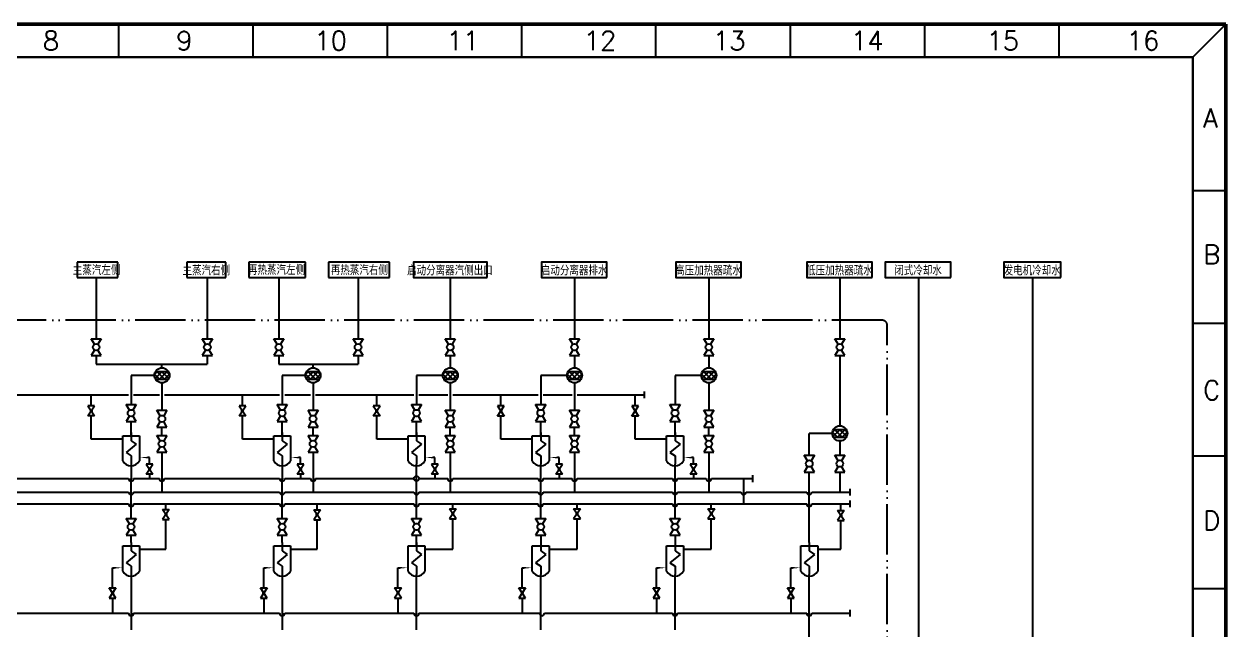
# Model space of a CAD drawing. Extents: x 2841 to 3896, y -1237 to -503.
# Drawn here: x 3323 to 3896, y -792 to -503 of the extents above; entities that cross this region are included whole.
import ezdxf
from ezdxf.enums import TextEntityAlignment as Align

# ---------------------------------------------------------------- set-up
doc = ezdxf.new("R2010")
doc.units = 0
doc.header["$LTSCALE"] = 10
doc.header["$MEASUREMENT"] = 0
doc.linetypes.add('ACAD_ISO05W100', pattern=[33, 24, -3, 0, -3, 0, -3])
doc.linetypes.add('K', pattern=[2.5, 1.25, -0.25, 0.25, -0.25, 0.25, -0.25])
doc.layers.get('0').update_dxf_attribs({"linetype": 'CONTINUOUS'})
for name, color, linetype in [('01', 7, 'CONTINUOUS'), ('07', 7, 'K'), ('11', 7, 'CONTINUOUS'), ('TEXT', 7, 'CONTINUOUS')]:
    doc.layers.add(name, color=color, linetype=linetype)
doc.styles.add('HZ', font='geditxt.shx', dxfattribs={"width": 0.7, "bigfont": 'hztxt1.shx'})
doc.styles.add('样式 2', font='txt.shx', dxfattribs={"height": 2})

# ---------------------------------------------------------------- blocks, each defined once
blk = doc.blocks.new('SLQQL')
at = {"layer": 'TEXT'}
for p, q in [((-5, 0), (5, 0)), ((-5, -15), (-5, 0)), ((0, 2), (0, -3)), ((5, 0), (5, -15)), ((3, -5), (-3, -10)), ((0, -3), (3, -5)), ((-3, -10), (0, -12)), ((0, -12), (0, -17))]:
    blk.add_line(p, q, dxfattribs=at)
blk.add_arc((0, -12.33), 5.67, 208.07249, 331.92751, dxfattribs=at)
blk = doc.blocks.new('SGYF')
for p, q in [((-1.03, 6.71), (-3, 10)), ((-3, 10), (3, 10)), ((3, 10), (1.03, 6.71)), ((-1.03, 3.29), (-3, 0)), ((-3, 0), (3, 0)), ((3, 0), (1.03, 3.29))]:
    blk.add_line(p, q)
blk.add_circle((0, 5), 2)
blk = doc.blocks.new('BGLQ')
at = {"layer": '11'}
for p, q in [((-4.45, 0.66), (-2.91, 2.2)), ((-1.44, -2.2), (-4.43, 0.79)), ((-4.08, -1.89), (0, 2.2)), ((3.93, 2.2), (-3.93, 2.2)), ((1.47, -2.2), (-2.93, 2.2)), ((-1.48, -2.2), (2.92, 2.2)), ((4.08, -1.89), (-0.01, 2.2)), ((1.44, -2.2), (4.43, 0.79)), ((4.45, 0.65), (2.91, 2.2)), ((-3.93, -2.2), (3.93, -2.2))]:
    blk.add_line(p, q, dxfattribs=at)
blk.add_circle((0, 0), 4.5, dxfattribs=at)

msp = doc.modelspace()

# ---------------------------------------------------------------- linework, layer by layer
at = {"color": 7, "linetype": 'ByBlock', "lineweight": 50}
for p, q in [((2840.73, -503.5), (3896.23, -503.5)), ((3896.23, -503.5), (3896.23, -1236.66))]:
    msp.add_line(p, q, dxfattribs=at)
at = {"color": 7, "linetype": 'ByBlock', "lineweight": -3}
for p, q in [((3368.48, -503.5), (3368.48, -519.3)), ((3432.47, -503.5), (3432.47, -519.3)), ((3496.46, -503.5), (3496.46, -519.3)), ((3560.46, -503.5), (3560.46, -519.3)), ((3624.45, -503.5), (3624.45, -519.3)), ((3688.55, -503.5), (3688.55, -519.3)), ((3752.54, -503.5), (3752.54, -519.3)), ((3816.54, -503.5), (3816.54, -519.3)), ((3880.43, -519.3), (3896.23, -503.5)), ((3896.23, -582.86), (3880.43, -582.86)), ((3896.23, -582.86), (3880.43, -582.86)), ((3896.23, -646.06), (3880.43, -646.06)), ((3896.23, -709.27), (3880.43, -709.27)), ((3896.23, -772.47), (3880.43, -772.47))]:
    msp.add_line(p, q, dxfattribs=at)
at = {"color": 7, "linetype": 'ByBlock', "lineweight": 30}
for p, q in [((2856.53, -519.3), (3880.43, -519.3)), ((3880.43, -519.3), (3880.43, -1220.86))]:
    msp.add_line(p, q, dxfattribs=at)
at = {"color": 0}
for p, q in [((3357.86, -665.39), (3410.82, -665.39)), ((3444.88, -665.39), (3482.66, -665.39)), ((3618.99, -678.42), (3618.99, -681.62)), ((3670.66, -718.37), (3670.66, -721.57)), ((3717.01, -724.76), (3717.01, -727.96)), ((3717.01, -730.42), (3717.01, -733.62)), ((3717.01, -782.48), (3717.01, -785.68))]:
    msp.add_line(p, q, dxfattribs=at)
at = {"color": 4}
for p, q in [((3286.4, -680.02), (3373.28, -680.02)), ((3355.52, -685.33), (3355.52, -680.02)), ((3375.68, -680.02), (3388, -680.02)), ((3390.4, -680.02), (3445.28, -680.02)), ((3427.52, -685.33), (3427.52, -680.02)), ((3447.68, -680.02), (3460, -680.02)), ((3462.4, -680.02), (3509.28, -680.02)), ((3491.52, -685.33), (3491.52, -680.02)), ((3511.68, -680.02), (3525.4, -680.02)), ((3527.8, -680.02), (3568.47, -680.02)), ((3550.72, -685.34), (3550.72, -680.02)), ((3570.88, -680.02), (3584.6, -680.02)), ((3587, -680.02), (3618.99, -680.02)), ((3614.72, -685.34), (3614.72, -680.02)), ((3355.52, -701.12), (3355.52, -690.13)), ((3427.52, -701.12), (3427.52, -690.13)), ((3491.52, -701.12), (3491.52, -690.13)), ((3550.72, -701.13), (3550.72, -690.14)), ((3614.72, -701.13), (3614.72, -690.14)), ((3370.48, -701.12), (3355.52, -701.12)), ((3442.48, -701.12), (3427.52, -701.12)), ((3506.48, -701.12), (3491.52, -701.12)), ((3565.68, -701.13), (3550.72, -701.13)), ((3629.68, -701.13), (3614.72, -701.13)), ((3383.28, -709.92), (3382.48, -709.92)), ((3383.28, -713), (3383.28, -709.92)), ((3455.28, -709.92), (3454.48, -709.92)), ((3455.28, -713), (3455.28, -709.92)), ((3519.28, -709.92), (3518.48, -709.92)), ((3519.28, -713), (3519.28, -709.92)), ((3578.48, -709.93), (3577.68, -709.93)), ((3578.48, -713), (3578.48, -709.93)), ((3642.48, -709.93), (3641.68, -709.93)), ((3642.48, -713), (3642.48, -709.93)), ((3286.4, -719.97), (3373.28, -719.97)), ((3375.68, -719.97), (3388, -719.97)), ((3383.28, -717.8), (3383.28, -719.97)), ((3390.4, -719.97), (3445.28, -719.97)), ((3447.68, -719.97), (3460, -719.97)), ((3455.28, -717.8), (3455.28, -719.97)), ((3462.4, -719.97), (3509.28, -719.97)), ((3511.68, -719.97), (3525.4, -719.97)), ((3519.28, -717.8), (3519.28, -719.97)), ((3527.8, -719.97), (3568.48, -719.97)), ((3570.88, -719.97), (3584.6, -719.97)), ((3578.48, -717.8), (3578.48, -719.97)), ((3587, -719.97), (3632.48, -719.97)), ((3634.88, -719.97), (3648.6, -719.97)), ((3642.48, -717.8), (3642.48, -719.97)), ((3651, -719.97), (3670.66, -719.97)), ((3666.4, -719.97), (3666.4, -732.02)), ((3271.68, -732.02), (3373.28, -732.02)), ((3375.68, -732.02), (3445.28, -732.02)), ((3391.1, -734.62), (3391.1, -732.02)), ((3447.68, -732.02), (3509.28, -732.02)), ((3463.1, -734.76), (3463.1, -732.02)), ((3511.68, -732.02), (3568.45, -732.02)), ((3527.81, -734.36), (3527.81, -732.02)), ((3570.85, -732.02), (3632.48, -732.02)), ((3586.99, -734.31), (3586.99, -732.02)), ((3634.88, -732.02), (3696.48, -732.02)), ((3650.99, -734.31), (3650.99, -732.02)), ((3698.88, -732.02), (3717.01, -732.02)), ((3712.74, -735.06), (3712.74, -732.02)), ((3391.1, -753.62), (3391.1, -739.42)), ((3463.1, -753.62), (3463.1, -739.56)), ((3527.81, -753.62), (3527.81, -739.16)), ((3586.99, -753.62), (3586.99, -739.11)), ((3650.99, -753.62), (3650.99, -739.11)), ((3712.74, -753.62), (3712.74, -739.86)), ((3378.48, -753.62), (3391.1, -753.62)), ((3450.48, -753.62), (3463.1, -753.62)), ((3514.48, -753.62), (3527.81, -753.62)), ((3573.67, -753.62), (3586.99, -753.62)), ((3637.68, -753.62), (3650.99, -753.62)), ((3701.68, -753.62), (3712.74, -753.62)), ((3365.68, -772.02), (3365.68, -762.42)), ((3365.68, -762.42), (3366.48, -762.42)), ((3437.68, -772.02), (3437.68, -762.42)), ((3437.68, -762.42), (3438.48, -762.42)), ((3501.68, -772.02), (3501.68, -762.42)), ((3501.68, -762.42), (3502.48, -762.42)), ((3560.87, -772.02), (3560.87, -762.42)), ((3560.87, -762.42), (3561.67, -762.42)), ((3624.88, -772.02), (3624.88, -762.42)), ((3624.88, -762.42), (3625.68, -762.42)), ((3688.88, -772.02), (3688.88, -762.42)), ((3688.88, -762.42), (3689.68, -762.42)), ((3365.68, -776.82), (3365.68, -784.02)), ((3437.68, -776.82), (3437.68, -784.02)), ((3501.68, -776.82), (3501.68, -784.02)), ((3560.87, -776.82), (3560.87, -784.02)), ((3624.88, -776.82), (3624.88, -784.02)), ((3688.88, -776.82), (3688.88, -784.02)), ((3271.68, -784.08), (3373.28, -784.08)), ((3375.68, -784.08), (3445.28, -784.08)), ((3447.68, -784.08), (3509.28, -784.08)), ((3511.68, -784.08), (3569.1, -784.02)), ((3571.51, -784.02), (3632.48, -784.08)), ((3634.88, -784.08), (3696.48, -784.08)), ((3698.88, -784.08), (3717.01, -784.08))]:
    msp.add_line(p, q, dxfattribs=at)
for points in [[(3359.52, -701.12, 0.8, 0, 0), (3355.52, -701.12, 0, 0, 0)], [(3431.52, -701.12, 0.8, 0, 0), (3427.52, -701.12, 0, 0, 0)], [(3495.52, -701.12, 0.8, 0, 0), (3491.52, -701.12, 0, 0, 0)], [(3554.72, -701.13, 0.8, 0, 0), (3550.72, -701.13, 0, 0, 0)], [(3618.72, -701.13, 0.8, 0, 0), (3614.72, -701.13, 0, 0, 0)], [(3382.48, -709.92, 0.8, 0, 0), (3378.48, -709.92, 0, 0, 0)], [(3454.48, -709.92, 0.8, 0, 0), (3450.48, -709.92, 0, 0, 0)], [(3518.48, -709.92, 0.8, 0, 0), (3514.48, -709.92, 0, 0, 0)], [(3577.68, -709.93, 0.8, 0, 0), (3573.68, -709.93, 0, 0, 0)], [(3641.68, -709.93, 0.8, 0, 0), (3637.68, -709.93, 0, 0, 0)], [(3387.1, -753.62, 0.8, 0, 0), (3391.1, -753.62, 0, 0, 0)], [(3459.1, -753.62, 0.8, 0, 0), (3463.1, -753.62, 0, 0, 0)], [(3523.81, -753.62, 0.8, 0, 0), (3527.81, -753.62, 0, 0, 0)], [(3582.99, -753.62, 0.8, 0, 0), (3586.99, -753.62, 0, 0, 0)], [(3646.99, -753.62, 0.8, 0, 0), (3650.99, -753.62, 0, 0, 0)], [(3708.74, -753.62, 0.8, 0, 0), (3712.74, -753.62, 0, 0, 0)], [(3366.48, -762.42, 0.8, 0, 0), (3370.48, -762.42, 0, 0, 0)], [(3438.48, -762.42, 0.8, 0, 0), (3442.48, -762.42, 0, 0, 0)], [(3502.48, -762.42, 0.8, 0, 0), (3506.48, -762.42, 0, 0, 0)], [(3561.67, -762.42, 0.8, 0, 0), (3565.67, -762.42, 0, 0, 0)], [(3625.68, -762.42, 0.8, 0, 0), (3629.68, -762.42, 0, 0, 0)], [(3689.68, -762.42, 0.8, 0, 0), (3693.68, -762.42, 0, 0, 0)]]:
    msp.add_lwpolyline(points, format="xyseb", dxfattribs=at)
for centre in [(3374.48, -719.97), (3389.2, -719.97), (3446.48, -719.97), (3461.2, -719.97), (3526.6, -719.97), (3569.68, -719.97), (3585.8, -719.97), (3633.68, -719.97), (3649.8, -719.97), (3374.48, -732.02), (3446.48, -732.02), (3510.48, -732.02), (3569.65, -732.02), (3697.68, -732.02), (3374.47, -784.08), (3446.47, -784.08), (3510.48, -784.08), (3570.3, -784.02), (3633.68, -784.08), (3697.68, -784.08)]:
    msp.add_arc(centre, 1.2, 180, 0, dxfattribs=at)
at = {"color": 0}
for centre in [(3569.68, -726.36), (3633.68, -732.02)]:
    msp.add_arc(centre, 1.2, 180, 0, dxfattribs=at)
at = {"layer": '01'}
for p, q in [((3526.6, -661.35), (3526.6, -667.19)), ((3585.8, -661.35), (3585.8, -667.19)), ((3649.8, -661.35), (3649.8, -667.19)), ((3389.2, -667.19), (3389.2, -665.39)), ((3461.2, -667.19), (3461.2, -665.39)), ((3446.48, -699.52), (3446.48, -692.73)), ((3389.2, -699.41), (3389.2, -695.44)), ((3461.2, -699.41), (3461.2, -695.44)), ((3526.6, -699.41), (3526.6, -695.44)), ((3585.8, -699.42), (3585.8, -695.44)), ((3649.8, -699.42), (3649.8, -695.44)), ((3374.48, -750.42), (3374.48, -746.91)), ((3446.48, -750.42), (3446.48, -746.91)), ((3510.48, -752.02), (3510.48, -746.91)), ((3569.68, -746.91), (3569.67, -752.42)), ((3633.68, -746.91), (3633.68, -752.42))]:
    msp.add_line(p, q, dxfattribs=at)
at = {"layer": '01', "color": 0}
for p, q in [((3271.68, -726.36), (3373.28, -726.36)), ((3375.68, -726.36), (3445.28, -726.36)), ((3447.68, -726.36), (3509.28, -726.36)), ((3484.34, -726.36), (3509.28, -726.36)), ((3511.68, -726.36), (3568.48, -726.36)), ((3570.88, -726.36), (3603.55, -726.36)), ((3603.55, -726.36), (3632.48, -726.36)), ((3634.88, -726.36), (3665.2, -726.36)), ((3667.6, -726.36), (3696.48, -726.36)), ((3698.88, -726.36), (3717.01, -726.36))]:
    msp.add_line(p, q, dxfattribs=at)
at = {"layer": '01'}
msp.add_circle((3510.48, -719.97), 1.2, dxfattribs=at)
at = {"layer": '01', "color": 0}
for centre in [(3374.48, -726.36), (3446.48, -726.36), (3510.48, -726.36), (3633.68, -726.36), (3666.39, -726.36), (3697.68, -726.36)]:
    msp.add_arc(centre, 1.2, 180, 0, dxfattribs=at)
at = {"layer": '07', "color": 0, "linetype": 'ACAD_ISO05W100', "ltscale": 0.1}
for p, q in [((3732.45, -644.56), (2936.05, -644.56)), ((3734.81, -822.48), (3734.85, -646.96))]:
    msp.add_line(p, q, dxfattribs=at)
at = {"layer": '07', "color": 0}
msp.add_arc((3732.45, -646.96), 2.4, 0, 90, dxfattribs=at)
at = {"layer": '11', "color": 0}
for p, q in [((3368.1, -616.95), (3348.87, -616.95)), ((3348.87, -616.95), (3348.87, -624.15)), ((3368.1, -624.15), (3368.1, -616.95)), ((3419.67, -616.95), (3401.08, -616.95)), ((3401.08, -616.95), (3401.08, -624.15)), ((3419.67, -624.15), (3419.67, -616.95)), ((3457.55, -616.95), (3430.52, -616.95)), ((3430.52, -616.95), (3430.52, -624.15)), ((3457.55, -624.15), (3457.55, -616.95)), ((3497.61, -616.95), (3468.49, -616.95)), ((3468.49, -616.95), (3468.49, -624.15)), ((3497.61, -624.15), (3497.61, -616.95)), ((3348.87, -624.15), (3368.1, -624.15)), ((3401.08, -624.15), (3419.67, -624.15)), ((3430.52, -624.15), (3457.55, -624.15)), ((3468.49, -624.15), (3497.61, -624.15)), ((3357.04, -655.98), (3355.46, -653.35)), ((3355.46, -653.35), (3360.26, -653.35)), ((3360.26, -653.35), (3358.68, -655.98)), ((3408.42, -653.35), (3413.22, -653.35)), ((3409.99, -655.98), (3408.42, -653.35)), ((3413.22, -653.35), (3411.64, -655.98)), ((3442.48, -653.35), (3447.28, -653.35)), ((3444.06, -655.98), (3442.48, -653.35)), ((3447.28, -653.35), (3445.71, -655.98)), ((3480.26, -653.35), (3485.06, -653.35)), ((3481.84, -655.98), (3480.26, -653.35)), ((3485.06, -653.35), (3483.48, -655.98)), ((3524.2, -653.35), (3529, -653.35)), ((3525.77, -655.98), (3524.2, -653.35)), ((3529, -653.35), (3527.42, -655.98)), ((3583.4, -653.35), (3588.2, -653.35)), ((3584.97, -655.98), (3583.4, -653.35)), ((3588.2, -653.35), (3586.62, -655.98)), ((3647.4, -653.35), (3652.2, -653.35)), ((3648.97, -655.98), (3647.4, -653.35)), ((3652.2, -653.35), (3650.62, -655.98)), ((3709.82, -653.35), (3714.62, -653.35)), ((3711.4, -655.98), (3709.82, -653.35)), ((3714.62, -653.35), (3713.04, -655.98)), ((3357.04, -658.72), (3355.46, -661.35)), ((3355.46, -661.35), (3360.26, -661.35)), ((3357.86, -661.35), (3357.86, -665.39)), ((3360.26, -661.35), (3358.68, -658.72)), ((3409.99, -658.72), (3408.42, -661.35)), ((3408.42, -661.35), (3413.22, -661.35)), ((3410.82, -661.35), (3410.82, -665.39)), ((3413.22, -661.35), (3411.64, -658.72)), ((3444.06, -658.72), (3442.48, -661.35)), ((3442.48, -661.35), (3447.28, -661.35)), ((3444.88, -661.35), (3444.88, -665.39)), ((3447.28, -661.35), (3445.71, -658.72)), ((3481.84, -658.72), (3480.26, -661.35)), ((3480.26, -661.35), (3485.06, -661.35)), ((3482.66, -661.35), (3482.66, -665.39)), ((3485.06, -661.35), (3483.48, -658.72)), ((3525.77, -658.72), (3524.2, -661.35)), ((3524.2, -661.35), (3529, -661.35)), ((3529, -661.35), (3527.42, -658.72)), ((3584.97, -658.72), (3583.4, -661.35)), ((3583.4, -661.35), (3588.2, -661.35)), ((3588.2, -661.35), (3586.62, -658.72)), ((3648.97, -658.72), (3647.4, -661.35)), ((3647.4, -661.35), (3652.2, -661.35)), ((3652.2, -661.35), (3650.62, -658.72)), ((3711.4, -658.72), (3709.82, -661.35)), ((3709.82, -661.35), (3714.62, -661.35)), ((3714.62, -661.35), (3713.04, -658.72)), ((3389.2, -674.39), (3389.2, -687.44)), ((3461.2, -674.39), (3461.2, -687.44)), ((3526.6, -674.39), (3526.6, -687.44)), ((3585.8, -674.39), (3585.8, -687.44)), ((3649.8, -674.39), (3649.8, -687.44)), ((3353.92, -690.13), (3357.12, -685.33)), ((3353.92, -685.33), (3357.12, -690.13)), ((3357.12, -685.33), (3353.92, -685.33)), ((3425.92, -690.13), (3429.12, -685.33)), ((3425.92, -685.33), (3429.12, -690.13)), ((3429.12, -685.33), (3425.92, -685.33)), ((3489.92, -690.13), (3493.12, -685.33)), ((3489.92, -685.33), (3493.12, -690.13)), ((3493.12, -685.33), (3489.92, -685.33)), ((3549.12, -690.14), (3552.32, -685.34)), ((3549.12, -685.34), (3552.32, -690.14)), ((3552.32, -685.34), (3549.12, -685.34)), ((3613.12, -690.14), (3616.32, -685.34)), ((3613.12, -685.34), (3616.32, -690.14)), ((3616.32, -685.34), (3613.12, -685.34)), ((3357.12, -690.13), (3353.92, -690.13)), ((3429.12, -690.13), (3425.92, -690.13)), ((3493.12, -690.13), (3489.92, -690.13)), ((3552.32, -690.14), (3549.12, -690.14)), ((3616.32, -690.14), (3613.12, -690.14)), ((3712.22, -702.02), (3712.22, -708.82)), ((3389.2, -707.41), (3389.2, -726.36)), ((3461.2, -707.41), (3461.2, -726.36)), ((3526.6, -707.41), (3526.6, -726.36)), ((3585.8, -707.42), (3585.8, -726.36)), ((3649.8, -707.42), (3649.8, -726.36)), ((3381.68, -713), (3384.88, -717.8)), ((3381.68, -717.8), (3384.88, -713)), ((3384.88, -713), (3381.68, -713)), ((3453.68, -713), (3456.88, -717.8)), ((3453.68, -717.8), (3456.88, -713)), ((3456.88, -713), (3453.68, -713)), ((3517.68, -713), (3520.88, -717.8)), ((3517.68, -717.8), (3520.88, -713)), ((3520.88, -713), (3517.68, -713)), ((3576.88, -713), (3580.08, -717.8)), ((3576.88, -717.8), (3580.08, -713)), ((3580.08, -713), (3576.88, -713)), ((3640.88, -713), (3644.08, -717.8)), ((3640.88, -717.8), (3644.08, -713)), ((3644.08, -713), (3640.88, -713)), ((3384.88, -717.8), (3381.68, -717.8)), ((3456.88, -717.8), (3453.68, -717.8)), ((3520.88, -717.8), (3517.68, -717.8)), ((3580.08, -717.8), (3576.88, -717.8)), ((3644.08, -717.8), (3640.88, -717.8)), ((3712.22, -716.88), (3712.22, -726.36)), ((3392.7, -734.62), (3389.5, -739.42)), ((3392.7, -739.42), (3389.5, -734.62)), ((3389.5, -734.62), (3392.7, -734.62)), ((3464.7, -739.56), (3461.5, -734.76)), ((3464.7, -734.76), (3461.5, -739.56)), ((3461.5, -734.76), (3464.7, -734.76)), ((3529.41, -734.36), (3526.21, -739.16)), ((3529.41, -739.16), (3526.21, -734.36)), ((3526.21, -734.36), (3529.41, -734.36)), ((3588.59, -739.11), (3585.39, -734.31)), ((3588.59, -734.31), (3585.39, -739.11)), ((3585.39, -734.31), (3588.59, -734.31)), ((3652.59, -739.11), (3649.39, -734.31)), ((3652.59, -734.31), (3649.39, -739.11)), ((3649.39, -734.31), (3652.59, -734.31)), ((3714.34, -739.86), (3711.14, -735.06)), ((3714.34, -735.06), (3711.14, -739.86)), ((3711.14, -735.06), (3714.34, -735.06)), ((3389.5, -739.42), (3392.7, -739.42)), ((3461.5, -739.56), (3464.7, -739.56)), ((3526.21, -739.16), (3529.41, -739.16)), ((3585.39, -739.11), (3588.59, -739.11)), ((3649.39, -739.11), (3652.59, -739.11)), ((3711.14, -739.86), (3714.34, -739.86)), ((3367.28, -772.02), (3364.08, -776.82)), ((3367.28, -776.82), (3364.08, -772.02)), ((3364.08, -772.02), (3367.28, -772.02)), ((3439.28, -776.82), (3436.08, -772.02)), ((3439.28, -772.02), (3436.08, -776.82)), ((3436.08, -772.02), (3439.28, -772.02)), ((3500.08, -772.02), (3503.28, -772.02)), ((3503.28, -776.82), (3500.08, -772.02)), ((3503.28, -772.02), (3500.08, -776.82)), ((3562.47, -772.02), (3559.27, -776.82)), ((3562.47, -776.82), (3559.27, -772.02)), ((3559.27, -772.02), (3562.47, -772.02)), ((3626.48, -772.02), (3623.28, -776.82)), ((3626.48, -776.82), (3623.28, -772.02)), ((3623.28, -772.02), (3626.48, -772.02)), ((3690.48, -772.02), (3687.28, -776.82)), ((3690.48, -776.82), (3687.28, -772.02)), ((3687.28, -772.02), (3690.48, -772.02)), ((3364.08, -776.82), (3367.28, -776.82)), ((3436.08, -776.82), (3439.28, -776.82)), ((3500.08, -776.82), (3503.28, -776.82)), ((3559.27, -776.82), (3562.47, -776.82)), ((3623.28, -776.82), (3626.48, -776.82)), ((3687.28, -776.82), (3690.48, -776.82))]:
    msp.add_line(p, q, dxfattribs=at)
at = {"layer": '11', "color": 1}
for p, q in [((3357.86, -624.15), (3357.86, -630.15)), ((3410.82, -624.15), (3410.82, -630.15)), ((3444.88, -624.15), (3444.88, -630.15)), ((3482.66, -624.15), (3482.66, -630.15)), ((3526.6, -624.15), (3526.6, -630.15)), ((3585.8, -624.15), (3585.8, -630.15)), ((3649.8, -624.15), (3649.8, -630.15)), ((3712.22, -624.15), (3712.22, -630.15)), ((3357.86, -630.15), (3357.86, -653.35)), ((3410.82, -630.15), (3410.82, -653.35)), ((3444.88, -630.15), (3444.88, -653.35)), ((3482.66, -630.15), (3482.66, -653.35)), ((3526.6, -630.15), (3526.6, -653.35)), ((3585.8, -630.15), (3585.8, -653.35)), ((3649.8, -630.15), (3649.8, -653.35)), ((3712.22, -630.15), (3712.22, -653.35)), ((3712.22, -661.35), (3712.22, -694.82)), ((3374.48, -670.79), (3374.48, -681.24)), ((3385.6, -670.79), (3374.48, -670.79)), ((3374.48, -671.54), (3374.48, -680.02)), ((3446.48, -670.79), (3446.48, -681.24)), ((3457.6, -670.79), (3446.48, -670.79)), ((3446.48, -671.54), (3446.48, -680.02)), ((3510.48, -670.79), (3510.48, -681.24)), ((3523, -670.79), (3510.48, -670.79)), ((3510.48, -671.54), (3510.48, -680.02)), ((3569.68, -670.79), (3569.68, -681.24)), ((3582.2, -670.79), (3569.68, -670.79)), ((3569.68, -671.54), (3569.68, -680.02)), ((3633.68, -670.79), (3633.68, -681.24)), ((3646.2, -670.79), (3633.68, -670.79)), ((3633.68, -671.54), (3633.68, -680.02)), ((3374.48, -681.24), (3374.48, -684.73)), ((3446.48, -681.24), (3446.48, -684.73)), ((3510.48, -681.24), (3510.48, -684.73)), ((3569.68, -681.24), (3569.68, -684.73)), ((3633.68, -681.24), (3633.68, -684.73)), ((3374.48, -699.52), (3374.48, -692.73)), ((3510.48, -699.52), (3510.48, -692.73)), ((3569.68, -699.53), (3569.68, -692.73)), ((3633.68, -699.53), (3633.68, -692.73)), ((3697.68, -708.82), (3697.68, -698.42)), ((3708.62, -698.42), (3697.68, -698.42)), ((3374.48, -713.12), (3374.48, -719.97)), ((3446.48, -713.12), (3446.48, -719.97)), ((3510.48, -738.91), (3510.48, -713.12)), ((3569.68, -738.91), (3569.68, -713.13)), ((3633.68, -738.91), (3633.68, -713.13)), ((3374.48, -738.91), (3374.48, -719.97)), ((3446.48, -738.91), (3446.48, -719.97)), ((3697.68, -750.42), (3697.68, -716.82))]:
    msp.add_line(p, q, dxfattribs=at)
at = {"layer": '11', "color": 3}
for p, q in [((3749.68, -624.15), (3749.68, -630.15)), ((3804.08, -624.15), (3804.08, -630.15)), ((3749.68, -630.15), (3749.68, -838.77)), ((3804.08, -630.15), (3804.08, -838.77)), ((3374.48, -765.62), (3374.48, -792.02)), ((3446.48, -765.62), (3446.48, -792.02)), ((3510.48, -792.02), (3510.48, -765.62)), ((3569.68, -792.02), (3569.68, -765.62)), ((3633.68, -792.02), (3633.68, -765.62)), ((3697.68, -919.49), (3697.68, -765.62))]:
    msp.add_line(p, q, dxfattribs=at)
at = {"layer": '11', "color": 0}
for points in [[(3544.12, -624.15), (3544.12, -616.95), (3509.07, -616.95), (3509.07, -624.15)], [(3601.22, -624.15), (3601.22, -616.95), (3570.02, -616.95), (3570.02, -624.15)], [(3665.22, -624.15), (3665.22, -616.95), (3634.02, -616.95), (3634.02, -624.15)], [(3727.64, -624.15), (3727.64, -616.95), (3696.44, -616.95), (3696.44, -624.15)], [(3765.1, -624.15), (3765.1, -616.95), (3733.9, -616.95), (3733.9, -624.15)], [(3817.5, -624.15), (3817.5, -616.95), (3790.3, -616.95), (3790.3, -624.15)]]:
    msp.add_lwpolyline(points, close=True, dxfattribs=at)
at = {"layer": '11', "color": 0, "const_width": 0.8}
for points in [[(3355.92, -687.73, -1), (3355.12, -687.73, -1)], [(3427.92, -687.73, -1), (3427.12, -687.73, -1)], [(3491.92, -687.73, -1), (3491.12, -687.73, -1)], [(3551.12, -687.74, -1), (3550.32, -687.74, -1)], [(3615.12, -687.74, -1), (3614.32, -687.74, -1)], [(3383.68, -715.4, -1), (3382.88, -715.4, -1)], [(3455.68, -715.4, -1), (3454.88, -715.4, -1)], [(3519.68, -715.4, -1), (3518.88, -715.4, -1)], [(3578.88, -715.4, -1), (3578.08, -715.4, -1)], [(3642.88, -715.4, -1), (3642.08, -715.4, -1)], [(3390.7, -737.02, 1), (3391.5, -737.02, 1)], [(3462.7, -737.16, 1), (3463.5, -737.16, 1)], [(3527.41, -736.76, 1), (3528.21, -736.76, 1)], [(3586.59, -736.71, 1), (3587.39, -736.71, 1)], [(3650.59, -736.71, 1), (3651.39, -736.71, 1)], [(3712.34, -737.46, 1), (3713.14, -737.46, 1)], [(3365.28, -774.42, 1), (3366.08, -774.42, 1)], [(3437.28, -774.42, 1), (3438.08, -774.42, 1)], [(3501.28, -774.42, 1), (3502.08, -774.42, 1)], [(3560.47, -774.42, 1), (3561.27, -774.42, 1)], [(3624.48, -774.42, 1), (3625.28, -774.42, 1)], [(3688.48, -774.42, 1), (3689.28, -774.42, 1)]]:
    msp.add_lwpolyline(points, format="xyb", close=True, dxfattribs=at)
at = {"layer": '11', "color": 0}
for centre in [(3357.86, -657.35), (3410.82, -657.35), (3444.88, -657.35), (3482.66, -657.35), (3526.6, -657.35), (3585.8, -657.35), (3649.8, -657.35), (3712.22, -657.35)]:
    msp.add_circle(centre, 1.6, dxfattribs=at)

# ---------------------------------------------------------------- block references
at = {"layer": '11', "color": 0, "xscale": 0.7999999999997272, "yscale": 0.7999999999997272, "zscale": 0.7999999999997272}
for name, p in [('BGLQ', (3389.2, -670.79)), ('BGLQ', (3461.2, -670.79)), ('BGLQ', (3526.6, -670.79)), ('BGLQ', (3585.8, -670.79)), ('BGLQ', (3649.8, -670.79)), ('SGYF', (3374.48, -692.73)), ('SGYF', (3446.48, -692.73)), ('SGYF', (3510.48, -692.73)), ('SGYF', (3569.68, -692.73)), ('SGYF', (3633.68, -692.73)), ('SGYF', (3389.2, -695.44)), ('SGYF', (3461.2, -695.44)), ('SGYF', (3526.6, -695.44)), ('SGYF', (3585.8, -695.44)), ('SGYF', (3649.8, -695.44)), ('SLQQL', (3374.48, -699.52)), ('SLQQL', (3446.48, -699.52)), ('SLQQL', (3569.68, -699.53)), ('BGLQ', (3712.22, -698.42)), ('SGYF', (3389.2, -707.41)), ('SGYF', (3461.2, -707.41)), ('SGYF', (3526.6, -707.41)), ('SGYF', (3585.8, -707.42)), ('SGYF', (3649.8, -707.42)), ('SGYF', (3697.68, -716.82)), ('SGYF', (3712.22, -716.82)), ('SGYF', (3374.48, -746.91)), ('SGYF', (3446.48, -746.91)), ('SGYF', (3510.48, -746.91)), ('SGYF', (3569.68, -746.91)), ('SGYF', (3633.68, -746.91)), ('SLQQL', (3374.48, -752.02)), ('SLQQL', (3446.48, -752.02)), ('SLQQL', (3510.48, -752.02)), ('SLQQL', (3569.67, -752.02)), ('SLQQL', (3633.68, -752.02)), ('SLQQL', (3697.68, -752.02))]:
    msp.add_blockref(name, p, dxfattribs=at)
at = {"layer": '11', "color": 1, "xscale": 0.7999999999997272, "yscale": 0.7999999999997272, "zscale": 0.7999999999997272}
for p in [(3510.48, -699.52), (3633.68, -699.53)]:
    msp.add_blockref('SLQQL', p, dxfattribs=at)

# ---------------------------------------------------------------- texts
at = {"color": 7, "linetype": 'ByBlock', "lineweight": -3, "style": '样式 2'}
for s, height, p in [('8', 9.07, (3332.43, -515.93)), ('9', 9.07, (3395.99, -515.93)), ('10', 9.068, (3461.8, -515.93)), ('11', 9.068, (3524.86, -515.93)), ('12', 9.068, (3590.18, -515.93)), ('13', 9.068, (3651.73, -515.93)), ('14', 9.068, (3717.55, -515.93)), ('15', 9.068, (3782.11, -515.93)), ('16', 9.068, (3848.92, -515.93)), ('A', 9.07, (3885.34, -552.8)), ('B', 9.07, (3885.34, -617.75)), ('C', 9.07, (3885.34, -682.41)), ('D', 9.07, (3885.34, -744.44))]:
    msp.add_text(s, height=height, dxfattribs=at).set_placement(p)
at = {"layer": '11', "color": 0, "style": 'HZ', "width": 0.7}
for s, p in [('主蒸汽左侧', (3358.05, -620.42)), ('主蒸汽右侧', (3410.34, -620.53)), ('再热蒸汽左侧', (3443.8, -620.3)), ('再热蒸汽右侧', (3483.26, -620.4)), ('启动分离器汽侧出口', (3526.42, -620.55)), ('启动分离器排水', (3585.62, -620.55)), ('高压加热器疏水', (3649.62, -620.55)), ('低压加热器疏水', (3712.04, -620.55)), ('闭式冷却水', (3749.5, -620.55)), ('发电机冷却水', (3803.9, -620.55))]:
    msp.add_text(s, height=4.8, dxfattribs=at).set_placement(p, align=Align.MIDDLE)

doc.saveas('drawing.dxf')
